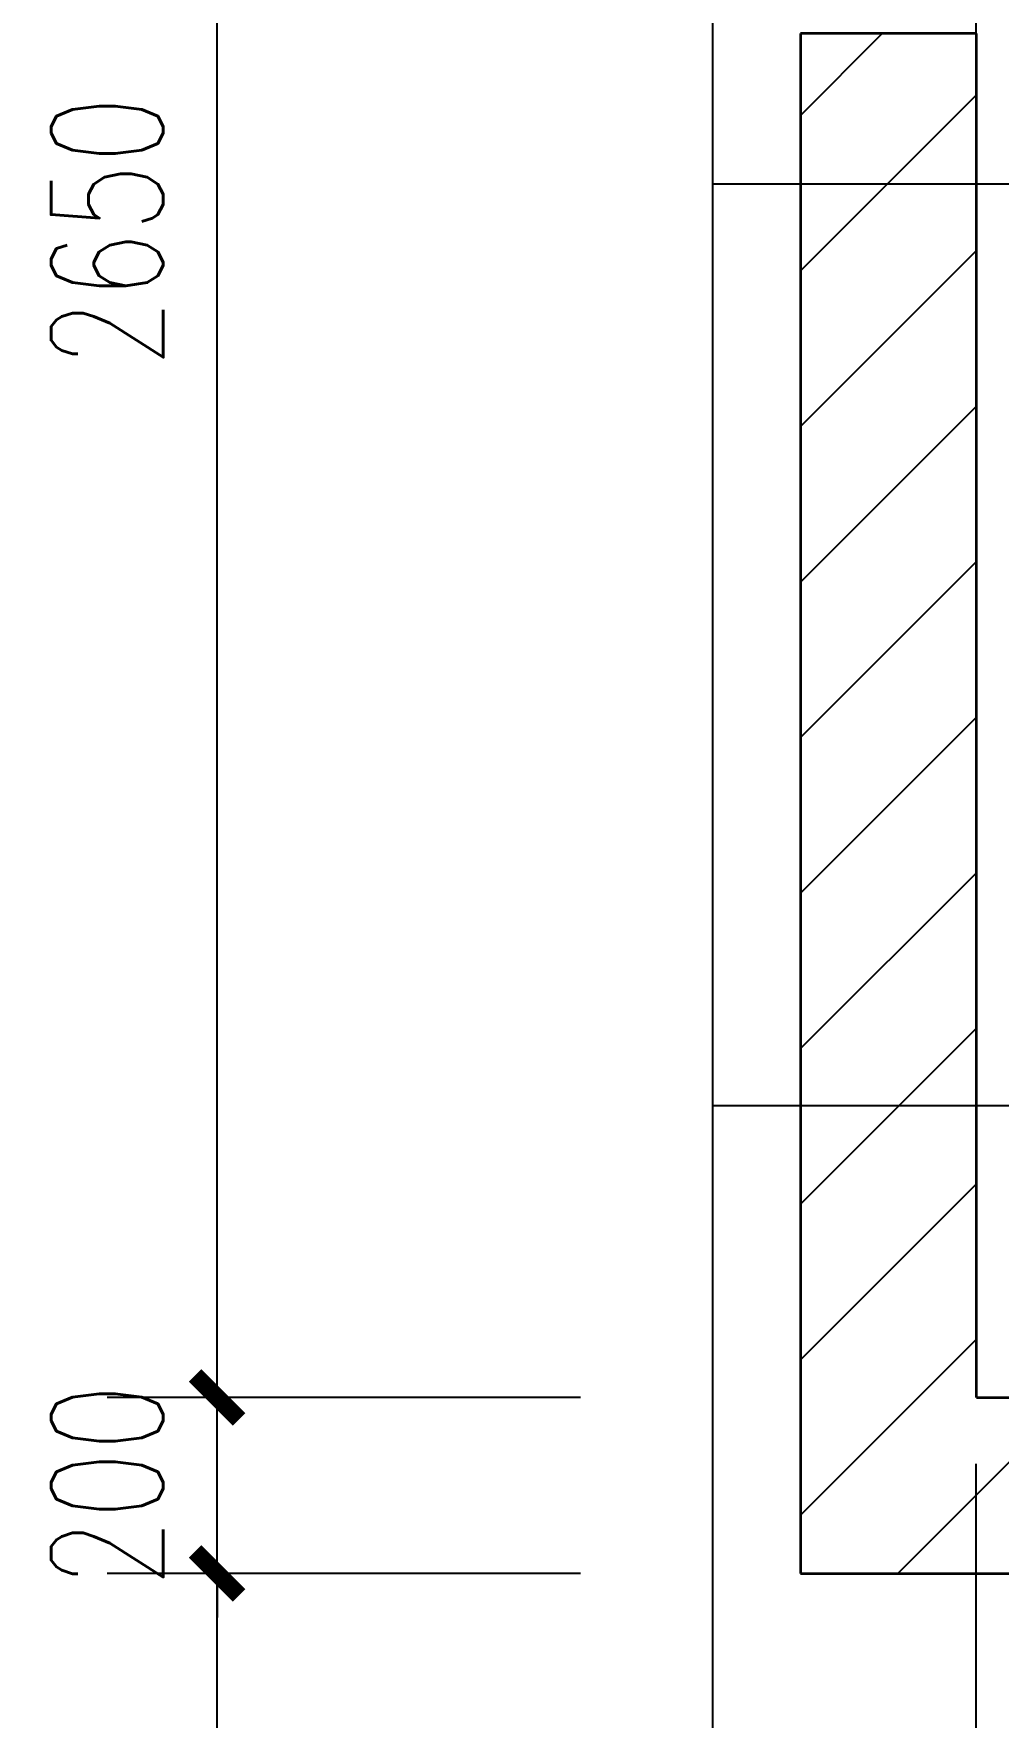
# Model space of a CAD drawing. Header units: millimetres. Extents: x 434053 to 1059003, y -2417481 to 936527.
# Drawn here: x 532821 to 533918, y -2126950 to -2125036 of the extents above; entities that cross this region are included whole.
import ezdxf

# ---------------------------------------------------------------- set-up
doc = ezdxf.new("R2010")
doc.units = ezdxf.units.MM
doc.header["$LTSCALE"] = 1000
doc.header["$MEASUREMENT"] = 0
doc.linetypes.add('DOTE', pattern=[2.42, 2, -0.2, 0.02, -0.2])
doc.layers.get('Defpoints').update_dxf_attribs({"color": 6})
for name, color, linetype in [('A-ANNO-DIMS', 3, 'Continuous'), ('A-AXIS', 16, 'DOTE'), ('A-WALL-PATT', 8, 'Continuous'), ('建筑-楼板开洞', 251, 'Continuous')]:
    doc.layers.add(name, color=color, linetype=linetype)
doc.layers.add('A-WALL', color=5, linetype='Continuous', lineweight=35)
doc.styles.add('_TCH_DIM_T3', font='SIMPLEX', dxfattribs={"width": 0.705882, "bigfont": 'GBCBIG'})
doc.dimstyles.new('_TCH_ARCH&&50', dxfattribs={"dimtxt": 127.5, "dimasz": 50, "dimexe": 125, "dimexo": 150, "dimgap": 61.25, "dimtad": 1, "dimdec": 0, "dimzin": 0, "dimdsep": 46, "dimtxsty": '_TCH_DIM_T3', "dimblk": 'ARCHTICK', "dimcen": 0.09, "dimclrt": 7, "dimazin": 2, "dimtfac": 1, "dimtdec": 0, "dimtix": 1, "dimtmove": 2, "dimatfit": 3, "dimfxl": 1, "dimtolj": 1, "dimtzin": 0, "dimarcsym": 0})
pattern_1 = [(45, (-1713816.56, -1462893.01), (-88.388383, 88.388383), [])]

# ---------------------------------------------------------------- blocks, each defined once
blk = doc.blocks.new('adadgsfgh')
at = {"layer": 'A-AXIS'}
blk.add_line((-8450.7, -859), (-8450.7, 16732.8), dxfattribs=at)
blk = doc.blocks.new('_ArchTick')
at = {"color": 0, "linetype": 'ByBlock', "const_width": 0.4}
blk.add_lwpolyline([(-0.5, -0.5), (0.5, 0.5)], dxfattribs=at)
blk = doc.blocks.new('*D794')
at = {"layer": 'A-ANNO-DIMS', "color": 0, "lineweight": -2, "transparency": 16777216}
for p, q in [((533442.9, -2123936.2), (532904.8, -2123936.2)), ((533029.8, -2126586.2), (533029.8, -2123936.2)), ((533442.9, -2126586.2), (532904.8, -2126586.2))]:
    blk.add_line(p, q, dxfattribs=at)
at = {"layer": 'Defpoints', "color": 0, "transparency": 16777216}
for p in [(533029.8, -2123936.2), (533592.9, -2123936.2), (533592.9, -2126586.2)]:
    blk.add_point(p, dxfattribs=at)
at = {"layer": 'A-ANNO-DIMS', "color": 0, "lineweight": -2, "transparency": 16777216, "xscale": 50, "yscale": 50, "zscale": 50}
for p, rotation in [((533029.8, -2123936.2), 90), ((533029.8, -2126586.2), 270)]:
    blk.add_blockref('_ArchTick', p, dxfattribs=dict(at, rotation=rotation))
at = {"layer": 'A-ANNO-DIMS', "color": 7, "transparency": 16777216, "insert": (532904.8, -2125261.2), "char_height": 127.5, "attachment_point": 5, "rotation": 90, "style": '_TCH_DIM_T3'}
blk.add_mtext('\\A1;2650', dxfattribs=at)
blk = doc.blocks.new('*D795')
at = {"layer": 'A-ANNO-DIMS', "color": 0, "lineweight": -2, "transparency": 16777216}
for p, q in [((533029.8, -2126586.2), (533029.8, -2126536.2)), ((533442.9, -2126586.2), (532904.8, -2126586.2)), ((533029.8, -2126786.2), (533029.8, -2126586.2)), ((533442.9, -2126786.2), (532904.8, -2126786.2)), ((533029.8, -2126786.2), (533029.8, -2126836.2))]:
    blk.add_line(p, q, dxfattribs=at)
at = {"layer": 'Defpoints', "color": 0, "transparency": 16777216}
for p in [(533029.8, -2126586.2), (533592.9, -2126586.2), (533592.9, -2126786.2)]:
    blk.add_point(p, dxfattribs=at)
at = {"layer": 'A-ANNO-DIMS', "color": 0, "lineweight": -2, "transparency": 16777216, "xscale": 50, "yscale": 50, "zscale": 50}
for p, rotation in [((533029.8, -2126586.2), 270), ((533029.8, -2126786.2), 90)]:
    blk.add_blockref('_ArchTick', p, dxfattribs=dict(at, rotation=rotation))
at = {"layer": 'A-ANNO-DIMS', "color": 7, "transparency": 16777216, "insert": (532904.8, -2126686.2), "char_height": 127.5, "attachment_point": 5, "rotation": 90, "style": '_TCH_DIM_T3'}
blk.add_mtext('\\A1;200', dxfattribs=at)
blk = doc.blocks.new('*D796')
at = {"layer": 'A-ANNO-DIMS', "color": 0, "lineweight": -2, "transparency": 16777216}
for p, q in [((533442.9, -2126786.2), (532904.8, -2126786.2)), ((533029.8, -2127986.2), (533029.8, -2126786.2)), ((533442.9, -2127986.2), (532904.8, -2127986.2))]:
    blk.add_line(p, q, dxfattribs=at)
at = {"layer": 'Defpoints', "color": 0, "transparency": 16777216}
for p in [(533029.8, -2126786.2), (533592.9, -2126786.2), (533592.9, -2127986.2)]:
    blk.add_point(p, dxfattribs=at)
at = {"layer": 'A-ANNO-DIMS', "color": 0, "lineweight": -2, "transparency": 16777216, "xscale": 50, "yscale": 50, "zscale": 50}
for p, rotation in [((533029.8, -2126786.2), 90), ((533029.8, -2127986.2), 270)]:
    blk.add_blockref('_ArchTick', p, dxfattribs=dict(at, rotation=rotation))
at = {"layer": 'A-ANNO-DIMS', "color": 7, "transparency": 16777216, "insert": (532904.8, -2127386.2), "char_height": 127.5, "attachment_point": 5, "rotation": 90, "style": '_TCH_DIM_T3'}
blk.add_mtext('\\A1;1200', dxfattribs=at)

msp = doc.modelspace()

# ---------------------------------------------------------------- hatches: boundary and pattern name
at = {"layer": 'A-WALL-PATT'}
h = msp.add_hatch(dxfattribs=at)
h.set_pattern_fill('普通砖', color=256, scale=50, style=0)
h.set_pattern_definition(pattern_1)
h.paths.add_polyline_path([(533892.9, -2126586.2), (533892.9, -2125036.2), (533692.9, -2125036.2), (533692.9, -2126786.2)])
h = msp.add_hatch(dxfattribs=at)
h.set_pattern_fill('普通砖', color=256, scale=50, style=0)
h.set_pattern_definition(pattern_1)
h.paths.add_polyline_path([(533892.9, -2126586.2), (533692.9, -2126786.2), (535982.9, -2126786.2), (535782.9, -2126586.2)])
at = {"layer": '建筑-楼板开洞'}
h = msp.add_hatch(dxfattribs=at)
h.set_pattern_fill('ANGLE', color=256, scale=300)
h.set_pattern_definition([(0, (-12063903.9, -1756399.4), (0, 1047.75), [762, -285.75]), (90, (-12063903.9, -1756399.4), (-1047.75, 6e-14), [762, -285.75])])
h.paths.add_polyline_path([(540892.9, -2117486.2), (533592.9, -2117486.2), (533592.9, -2130686.2), (540892.9, -2130686.2)])

# ---------------------------------------------------------------- linework, layer by layer
at = {"layer": 'A-WALL'}
for p, q in [((533892.9, -2125036.2), (533692.9, -2125036.2)), ((533692.9, -2125036.2), (533692.9, -2126786.2)), ((533892.9, -2126586.2), (533892.9, -2125036.2)), ((533892.9, -2126586.2), (535782.9, -2126586.2)), ((533692.9, -2126786.2), (535982.9, -2126786.2))]:
    msp.add_line(p, q, dxfattribs=at)
at = {"layer": '建筑-楼板开洞'}
msp.add_lwpolyline([(540892.9, -2117486.2), (533592.9, -2117486.2), (533592.9, -2130686.2), (540892.9, -2130686.2)], close=True, dxfattribs=at)

# ---------------------------------------------------------------- block references
msp.add_blockref('adadgsfgh', (542343.5, -2132642.5))

# ---------------------------------------------------------------- dimensions: what is measured, and where the dimension line sits
at = {"layer": 'A-ANNO-DIMS'}
for p1, p2, picture, middle in [((533592.9, -2126586.2), (533592.9, -2123936.2), '*D794', (532904.8, -2125261.2)), ((533592.9, -2126786.2), (533592.9, -2126586.2), '*D795', (532904.8, -2126686.2)), ((533592.9, -2127986.2), (533592.9, -2126786.2), '*D796', (532904.8, -2127386.2))]:
    dim = msp.add_aligned_dim(p1=p1, p2=p2, distance=563, dimstyle='_TCH_ARCH&&50', dxfattribs=at)
    dim.commit()
    dim.dimension.update_dxf_attribs({"geometry": picture, "text_midpoint": middle})

doc.saveas('drawing.dxf')
